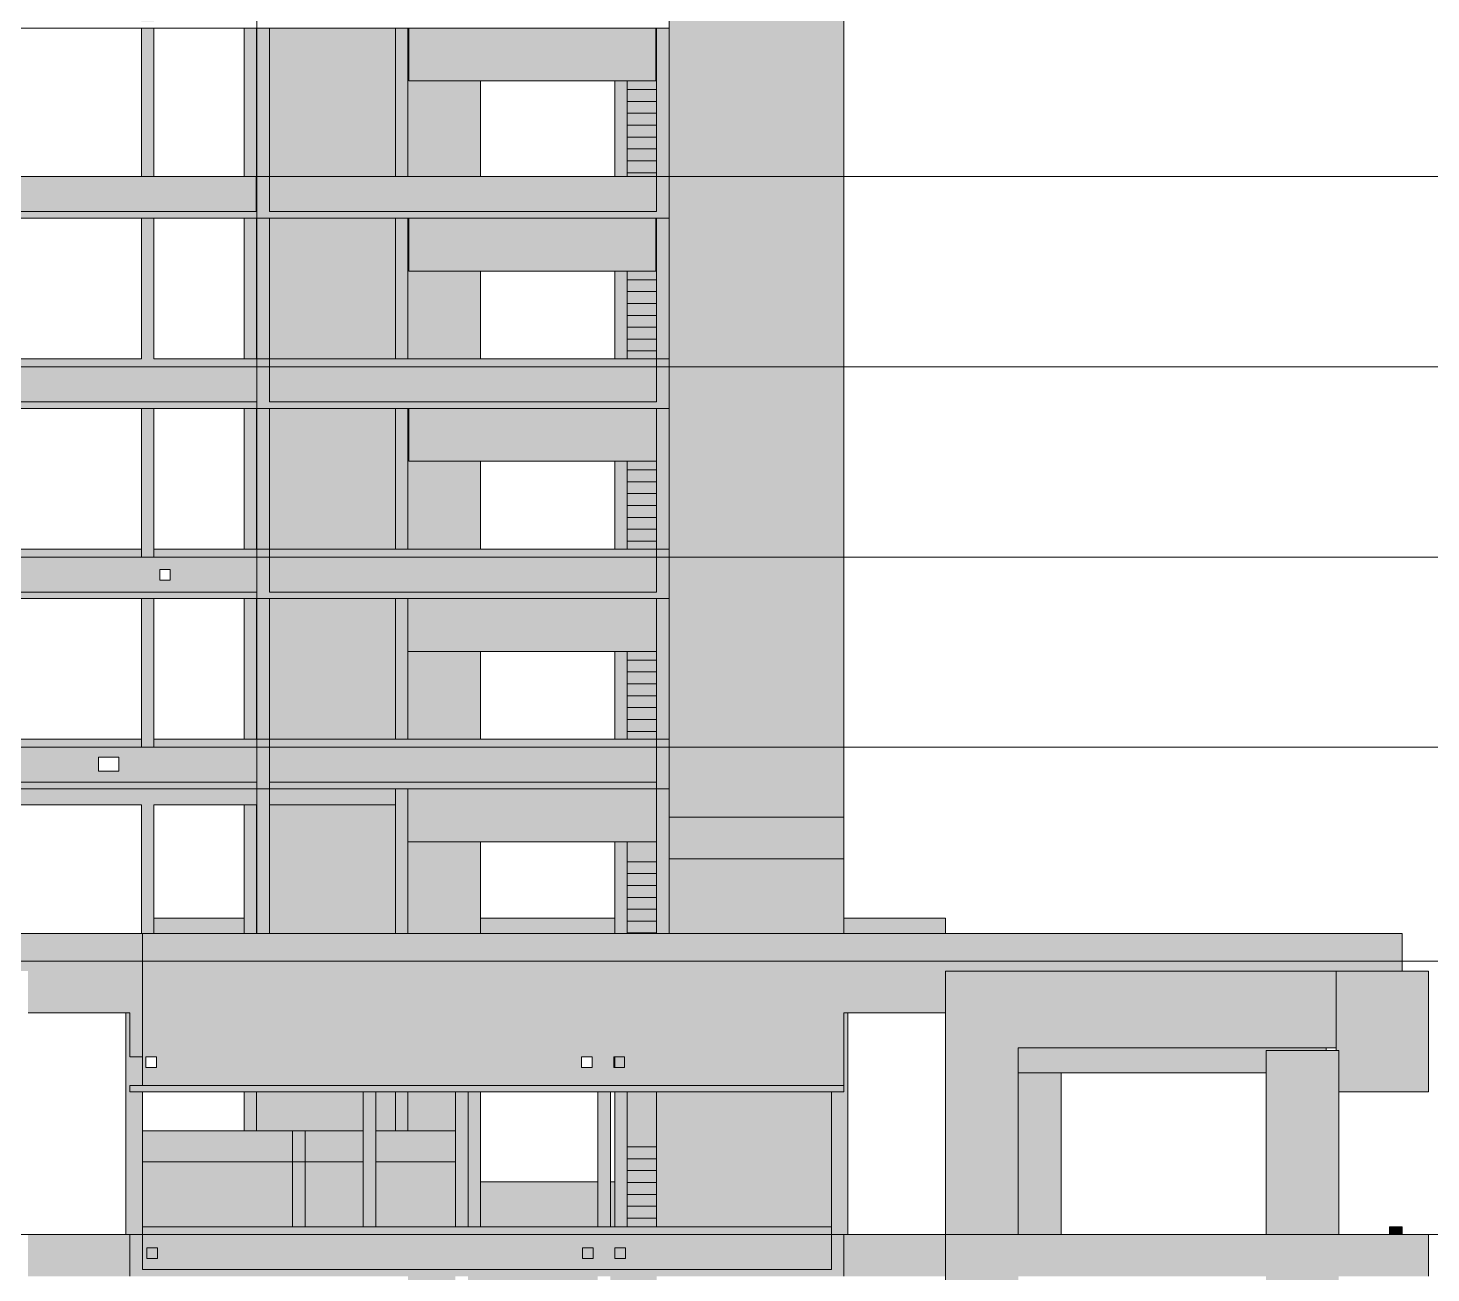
# Model space of a CAD drawing. Header units: centimetres. Extents: x -1897 to 22038, y -1268 to 84208.
# Drawn here: x 3831 to 5954, y 76061 to 77946 of the extents above; entities that cross this region are included whole.
import ezdxf

# ---------------------------------------------------------------- set-up
doc = ezdxf.new("R2010")
doc.units = ezdxf.units.CM
doc.linetypes.add('Centro', pattern=[3.175, 0.635, -0.47625, 1.5875, -0.47625])
for name, color, linetype, lineweight in [('A-FLOR', 7, 'Continuous', 18), ('A-FLOR-LEVL', 7, 'Continuous', 9), ('A-WALL', 7, 'Continuous', 9), ('S-BEAM', 7, 'Continuous', 18), ('S-COLS', 7, 'Continuous', 18), ('S-STRS', 7, 'Continuous', 9)]:
    doc.layers.add(name, color=color, linetype=linetype, lineweight=lineweight)

msp = doc.modelspace()

# ---------------------------------------------------------------- hatches: boundary and pattern name
at = {"layer": 'A-FLOR', "true_color": 0xc0c0c0}
for points in [[(4177.27, 77658), (4176.77, 77668), (3272.27, 77668), (3272.27, 77658), (4176.77, 77658)], [(4758.71, 77658), (4782.27, 77658), (4782.27, 77668), (4196.27, 77668), (4196.27, 77658), (4515.77, 77658)], [(4002.27, 77370), (4177.27, 77370), (4176.77, 77380), (3272.27, 77380), (3272.27, 77370), (3706.27, 77370)], [(4758.71, 77370), (4782.27, 77370), (4782.27, 77380), (4196.27, 77380), (4196.27, 77370), (4636.18, 77370)], [(3631.99, 77082), (4177.27, 77082), (4176.77, 77092), (3272.27, 77092), (3272.27, 77082), (3590.77, 77082)], [(4267.77, 77082), (4782.27, 77082), (4782.27, 77092), (4196.27, 77092), (4196.27, 77082)], [(4946.49, 76335), (5065.77, 76335), (5065.77, 76345), (3984.77, 76345), (3984.77, 76335), (4834.68, 76335)], [(4946.49, 76056), (5046.77, 76056), (5046.77, 76066), (4003.77, 76066), (4003.77, 76056), (4892.42, 76056)]]:
    msp.add_hatch(color=9, dxfattribs=at).paths.add_polyline_path(points, flags=0)
at = {"layer": 'A-FLOR', "true_color": 0xff8040}
for points in [[(4002.27, 76794), (4177.27, 76794), (4176.77, 76804), (3272.27, 76804), (3272.27, 76794), (3971.63, 76794)], [(4758.71, 76794), (4782.27, 76794), (4782.27, 76804), (4196.27, 76804), (4196.27, 76794), (4635.69, 76794)]]:
    msp.add_hatch(color=11, dxfattribs=at).paths.add_polyline_path(points, flags=0)
at = {"layer": 'A-WALL', "true_color": 0xc0c0c0}
h = msp.add_hatch(color=9, dxfattribs=at)
h.paths.add_polyline_path([(5219.77, 76575), (5219.77, 76598), (5065.77, 76598), (5065.77, 76575), (5134.28, 76575)], flags=0)
h.paths.add_polyline_path([(4157.77, 76575), (4157.77, 76598), (4021.27, 76597.67), (4021.27, 76575), (4025.21, 76575)], flags=0)
h.paths.add_polyline_path([(4668.71, 76575), (4718.77, 76575), (4718.77, 76598), (4515.77, 76598), (4515.77, 76575)], flags=0)
at = {"layer": 'S-BEAM', "true_color": 0xc0c0c0}
for points in [[(4427.59, 77866), (4781, 77866), (4781, 77946), (4407.04, 77946), (4407.04, 77866)], [(4002.27, 77668), (4002.27, 77721), (3331.27, 77721), (3331.27, 77668), (3631.99, 77668)], [(4176, 77668), (4176, 77721), (4021.27, 77721), (4021.27, 77668)], [(4177.27, 77658), (4196.27, 77658), (4196.27, 77721), (4177.27, 77721), (4177.27, 77668)], [(4386.77, 77668), (4782.27, 77668), (4782.27, 77721), (4196.27, 77721), (4196.27, 77668), (4383.14, 77668)], [(4782.27, 77658), (4801.27, 77658), (4801.27, 77721), (4782.27, 77721), (4782.27, 77668)], [(4434.34, 77578), (4781, 77578), (4781, 77658), (4407.04, 77658), (4407.04, 77578), (4427.59, 77578)], [(4002.27, 77380), (4002.27, 77445), (3331.27, 77445), (3331.27, 77380), (3631.99, 77380)], [(4176.77, 77380), (4177.27, 77380), (4176.77, 77445), (4021.27, 77445), (4021.27, 77380)], [(4177.27, 77370), (4196.27, 77370), (4196.27, 77445), (4177.27, 77445), (4177.27, 77370)], [(4782.27, 77370), (4801.27, 77370), (4801.27, 77445), (4782.27, 77445), (4782.27, 77380)], [(4515.77, 77290), (4782.27, 77290), (4782.27, 77370), (4407.04, 77370), (4407.04, 77290), (4434.34, 77290)], [(3394.18, 77092), (4002.27, 77092), (4002.27, 77157), (3331.27, 77157), (3331.27, 77092)], [(4196.27, 77082), (4196.27, 77157), (4177.27, 77157), (4177.27, 77082), (4195.35, 77082)], [(4782.27, 77092), (4782.27, 77157), (4196.27, 77157), (4196.27, 77092), (4769.67, 77092)], [(4801.27, 77082), (4801.27, 77157), (4782.27, 77157), (4782.27, 77082)], [(4405.77, 77002), (4782.27, 77002), (4782.27, 77082), (4405.77, 77082), (4405.77, 77018.42)], [(4801.27, 76688), (5046.77, 76688), (5046.77, 76751), (4801.27, 76751), (4801.27, 76721.59)], [(5065.77, 76688), (5065.77, 76751), (5046.77, 76751), (5046.77, 76688)], [(3830.77, 76455), (3984.77, 76455), (3984.77, 76518), (4003.77, 76518), (4003.77, 76575), (3158.77, 76575), (3158.77, 76518), (3830.77, 76518), (3830.77, 76509.89)], [(5219.77, 76455), (5219.77, 76575), (5065.77, 76575), (5065.77, 76455), (5134.28, 76455)], [(5694.77, 76518), (5891.77, 76518), (5891.77, 76575), (5219.77, 76575), (5219.77, 76518), (5509.85, 76518)], [(5891.77, 76518), (5910.77, 76518), (5910.77, 76575), (5891.77, 76575)], [(4003.77, 76388), (4003.77, 76518), (3984.77, 76518), (3984.77, 76388)], [(5810.77, 76402), (5810.77, 76518), (5329.77, 76518), (5329.77, 76402), (5795.77, 76402)], [(5394.77, 76364), (5471.27, 76364), (5471.27, 76402), (5329.77, 76402), (5329.77, 76364)], [(5704.77, 76364), (5704.77, 76398), (5795.77, 76398), (5795.77, 76402), (5471.27, 76402), (5471.27, 76364), (5509.85, 76364)], [(4231.27, 76131), (4250.27, 76131), (4250.27, 76229), (4231.27, 76229), (4231.27, 76215.67)], [(3830.77, 76056), (3984.77, 76056), (3984.77, 76119), (3830.77, 76119), (3830.77, 76066)], [(4003.77, 76056), (4003.77, 76119), (3984.77, 76119), (3984.77, 76056)], [(5046.77, 76056), (5065.77, 76056), (5065.77, 76119), (5046.77, 76119), (5046.77, 76064.4)], [(5219.77, 76056), (5219.77, 76119), (5065.77, 76119), (5065.77, 76056), (5195.28, 76056)], [(5329.77, 76056), (5704.77, 76056), (5704.77, 76119), (5329.77, 76119)], [(5814.77, 76056), (5950.77, 76056), (5950.77, 76119), (5814.77, 76119)], [(5910.77, 76119), (5910.77, 76131), (5891.77, 76131), (5891.77, 76119), (5902.32, 76119)]]:
    msp.add_hatch(color=9, dxfattribs=at).paths.add_polyline_path(points, flags=0)
h = msp.add_hatch(color=9, dxfattribs=at)
h.paths.add_polyline_path([(4515.77, 77370), (4515.76, 77370), (4407.04, 77370)], flags=0)
h.paths.add_polyline_path([(4515.77, 77380), (4782.27, 77380), (4782.27, 77445), (4196.27, 77445), (4196.27, 77380), (4465.15, 77380)], flags=0)
h = msp.add_hatch(color=9, dxfattribs=at)
h.paths.add_polyline_path([(4021.27, 77092), (4177.27, 77092), (4176.77, 77157), (4021.27, 77157), (4021.27, 77110)], flags=0)
h.paths.add_polyline_path([(4030.13, 77110), (4030.13, 77126), (4046.13, 77126), (4046.13, 77110)], flags=0)
at = {"layer": 'S-BEAM', "true_color": 0xff8040}
h = msp.add_hatch(color=11, dxfattribs=at)
h.paths.add_polyline_path([(3590.77, 76770), (4002.27, 76770), (4002.27, 76794), (3331.27, 76794), (3331.27, 76770), (3444.2, 76770)], flags=0)
h.paths.add_polyline_path([(4002.27, 76804), (4002.27, 76869), (3331.27, 76869), (3331.27, 76804), (3979.54, 76804)], flags=0)
h.paths.add_polyline_path([(3968.18, 76821), (3937.18, 76821), (3937.18, 76842), (3968.18, 76842), (3968.18, 76822.38)], flags=0)
h = msp.add_hatch(color=11, dxfattribs=at)
h.paths.add_polyline_path([(4177.27, 76770), (4176.77, 76794), (4021.27, 76794), (4021.27, 76770), (4176.77, 76770)], flags=0)
h.paths.add_polyline_path([(4021.27, 76804), (4177.27, 76804), (4176.77, 76869), (4021.27, 76869), (4021.27, 76829.65)], flags=0)
for points in [[(4196.27, 76794), (4196.27, 76869), (4177.27, 76869), (4177.27, 76794), (4192.73, 76794)], [(4465.15, 76804), (4782.27, 76804), (4782.27, 76869), (4196.27, 76869), (4196.27, 76804), (4386.77, 76804)], [(4787.27, 76794), (4801.27, 76794), (4801.27, 76869), (4782.27, 76869), (4782.27, 76794)], [(4383.14, 76770), (4386.77, 76770), (4386.77, 76794), (4196.27, 76794), (4196.27, 76770), (4267.77, 76770)], [(4782.27, 76714), (4782.27, 76794), (4405.77, 76794), (4405.77, 76714), (4758.71, 76714)]]:
    msp.add_hatch(color=11, dxfattribs=at).paths.add_polyline_path(points, flags=0)
at = {"layer": 'S-BEAM', "true_color": 0xc0c0c0}
h = msp.add_hatch(color=9, dxfattribs=at)
h.paths.add_polyline_path([(4009.56, 76345), (5065.77, 76345), (5065.77, 76575), (4003.77, 76575), (4003.77, 76345), (4009.21, 76345)], flags=0)
h.paths.add_polyline_path([(4668.71, 76372), (4668.71, 76388), (4684.71, 76388), (4684.71, 76372)], flags=0)
h.paths.add_polyline_path([(4025.21, 76372), (4009.21, 76372), (4009.21, 76388), (4025.21, 76388)], flags=0)
h.paths.add_polyline_path([(4717.71, 76372), (4717.71, 76388), (4733.71, 76388), (4733.71, 76372)], flags=0)
at = {"layer": 'S-BEAM', "true_color": 0x7f7f7f}
for points in [[(5814.77, 76335), (5950.77, 76335), (5950.77, 76518), (5810.77, 76518), (5810.77, 76398), (5814.77, 76398)], [(4250.27, 76229), (4250.27, 76276), (4231.27, 76276), (4231.27, 76229)]]:
    msp.add_hatch(color=8, dxfattribs=at).paths.add_polyline_path(points, flags=0)
h = msp.add_hatch(color=8, dxfattribs=at)
h.paths.add_polyline_path([(4386.77, 76229), (4477.77, 76229), (4477.77, 76276), (4357.27, 76276), (4357.27, 76229), (4383.14, 76229)], flags=0)
h.paths.add_polyline_path([(4007.56, 76229), (4231.27, 76229), (4231.27, 76276), (4003.77, 76276), (4003.77, 76229)], flags=0)
h.paths.add_polyline_path([(4250.27, 76229), (4338.27, 76229), (4338.27, 76276), (4250.27, 76276), (4250.27, 76243.45)], flags=0)
at = {"layer": 'S-BEAM', "true_color": 0xc0c0c0}
h = msp.add_hatch(color=9, dxfattribs=at)
h.paths.add_polyline_path([(4026.48, 76083), (4026.48, 76099), (4010.48, 76099), (4010.48, 76083), (4013.84, 76083)], flags=0)
h.paths.add_polyline_path([(4405.77, 76131), (4477.77, 76131), (4477.77, 76229), (4357.27, 76229), (4357.27, 76131), (4386.77, 76131)], flags=0)
h.paths.add_polyline_path([(4102.39, 76131), (4231.27, 76131), (4231.27, 76229), (4003.77, 76229), (4003.77, 76131), (4026.48, 76131)], flags=0)
h.paths.add_polyline_path([(4338.27, 76131), (4338.27, 76229), (4250.27, 76229), (4250.27, 76131)], flags=0)
h = msp.add_hatch(color=9, dxfattribs=at)
h.paths.add_polyline_path([(4570.92, 76131), (4693.27, 76131), (4693.27, 76199), (4515.77, 76199), (4515.77, 76131)], flags=0)
h.paths.add_polyline_path([(4712.27, 76131), (4718.77, 76131), (4718.77, 76199), (4712.27, 76199), (4712.27, 76168.96)], flags=0)
h = msp.add_hatch(color=9, dxfattribs=at)
h.paths.add_polyline_path([(4004.88, 76066), (5046.77, 76066), (5046.77, 76131), (4003.77, 76131), (4003.77, 76066)], flags=0)
h.paths.add_polyline_path([(4010.48, 76083), (4010.48, 76099), (4026.48, 76099), (4026.48, 76083)], flags=0)
h.paths.add_polyline_path([(4669.98, 76083), (4669.98, 76099), (4685.98, 76099), (4685.98, 76083)], flags=0)
h.paths.add_polyline_path([(4718.98, 76083), (4718.98, 76099), (4734.98, 76099), (4734.98, 76083)], flags=0)
h = msp.add_hatch(color=9, dxfattribs=at)
h.paths.add_polyline_path([(4736.39, 75976), (4782.27, 75976), (4782.27, 76056), (4712.27, 76056), (4712.27, 75976)], flags=0)
h.paths.add_polyline_path([(4496.77, 75976), (4693.27, 75976), (4693.27, 76056), (4496.77, 76056), (4496.77, 76038.76)], flags=0)
h.paths.add_polyline_path([(4477.77, 75976), (4477.77, 76056), (4405.77, 76056), (4405.77, 75976), (4427.59, 75976)], flags=0)
h.paths.add_polyline_path([(4685.98, 76083), (4685.98, 76099), (4669.98, 76099), (4669.98, 76083)], flags=0)
h.paths.add_polyline_path([(4734.98, 76083), (4734.98, 76099), (4718.98, 76099), (4718.98, 76083)], flags=0)
at = {"layer": 'S-COLS', "true_color": 0xc0c0c0}
h = msp.add_hatch(color=9, dxfattribs=at)
h.paths.add_polyline_path([(4007.56, 77721), (4021.27, 77721), (4021.27, 77946), (4002.27, 77946), (4002.27, 77721)], flags=0)
h.paths.add_polyline_path([(4021.27, 77956), (4021.27, 78009), (4002.27, 78009), (4002.27, 77956), (4007.56, 77956)], flags=0)
h = msp.add_hatch(color=9, dxfattribs=at)
h.paths.add_polyline_path([(4176, 77721), (4176.77, 77721), (4176.77, 77946), (4157.77, 77946), (4157.77, 77721)], flags=0)
h.paths.add_polyline_path([(4176.77, 77956), (4176.76, 78009), (4176, 78008.43), (4176, 77956)], flags=0)
for points in [[(4801.27, 77721), (5065.77, 77721), (5065.77, 78009), (4801.27, 78009), (4801.27, 77773.51)], [(4177.27, 77721), (4196.27, 77721), (4196.27, 77946), (4177.27, 77946), (4177.27, 77722.72)], [(4405.77, 77721), (4405.77, 77946), (4386.77, 77946), (4386.77, 77721)], [(4405.77, 77721), (4515.77, 77721), (4515.77, 77866), (4407.04, 77866), (4407.04, 77946), (4405.77, 77946), (4405.77, 77773.51)], [(4782.27, 77853), (4782.27, 77946), (4781, 77946), (4781, 77866), (4737.77, 77866), (4737.77, 77853), (4781, 77853)], [(4782.27, 77721), (4801.27, 77721), (4801.27, 77946), (4782.27, 77946), (4782.27, 77773.51)], [(4718.77, 77721), (4737.77, 77721), (4737.77, 77866), (4718.77, 77866), (4718.77, 77773.51)], [(4801.27, 77433), (5065.77, 77433), (5065.76, 77721), (4801.27, 77721), (4801.27, 77445)], [(4177.27, 77445), (4196.27, 77445), (4196.27, 77658), (4177.27, 77658), (4177.27, 77584.73)], [(4386.77, 77445), (4405.77, 77445), (4405.77, 77658), (4386.77, 77658), (4386.77, 77531.25)], [(4407.04, 77445), (4515.77, 77445), (4515.77, 77578), (4407.04, 77578), (4407.04, 77658), (4405.77, 77658), (4405.77, 77445)], [(4737.77, 77565), (4782.27, 77565), (4782.27, 77658), (4781, 77658), (4781, 77578), (4737.77, 77578)], [(4801.27, 77445), (4801.27, 77658), (4782.27, 77658), (4782.27, 77445), (4800.25, 77445)], [(4737.77, 77445), (4737.77, 77578), (4718.77, 77578), (4719.15, 77445), (4737.33, 77445)], [(4801.27, 77145), (5065.77, 77145), (5065.77, 77433), (4801.27, 77433), (4801.27, 77157)], [(4157.77, 77157), (4176.77, 77157), (4176.77, 77370), (4157.77, 77370), (4157.77, 77207.19)], [(4177.27, 77157), (4196.27, 77157), (4196.27, 77370), (4177.27, 77369.68), (4177.27, 77207.19)], [(4404.75, 77157), (4405.77, 77157), (4405.77, 77370), (4386.77, 77370), (4386.77, 77157)], [(4515.77, 77157), (4515.77, 77290), (4407.04, 77290), (4407.04, 77370), (4405.77, 77370), (4405.77, 77157)], [(4782.27, 77157), (4801.27, 77157), (4801.27, 77370), (4782.27, 77370), (4782.27, 77207.19)], [(4736.75, 77157), (4737.77, 77157), (4737.77, 77290), (4718.77, 77290), (4718.77, 77157)], [(4737.77, 77277), (4782.27, 77277), (4782.27, 77290), (4737.77, 77290)], [(5065.77, 76857), (5065.77, 77145), (4801.27, 77145), (4801.27, 76857)], [(4175.75, 76869), (4176.77, 76869), (4176.77, 77082), (4157.77, 77082), (4157.77, 76869)], [(4196.27, 76869), (4196.27, 77082), (4177.27, 77082), (4177.27, 76869)], [(4404.75, 76869), (4405.77, 76869), (4405.77, 77082), (4386.77, 77082), (4386.77, 76869)], [(4801.27, 76869), (4801.27, 77082), (4782.27, 77082), (4782.27, 76869), (4800.25, 76869)], [(4515.77, 76869), (4515.77, 77002), (4405.77, 77002), (4405.77, 76869)], [(4737.77, 76869), (4737.77, 77002), (4718.77, 77002), (4718.77, 76869), (4736.75, 76869)], [(4737.77, 76989), (4782.27, 76989), (4782.27, 77002), (4737.77, 77002)], [(4180.46, 76575), (4196.27, 76575), (4196.27, 76794), (4177.27, 76794), (4177.27, 76575)], [(4801.27, 76575), (4801.27, 76794), (4782.27, 76794), (4782.27, 76575), (4787.4, 76575)], [(5329.77, 76119), (5329.77, 76518), (5219.77, 76518), (5219.77, 76119)], [(3978.77, 76119), (4003.77, 76119), (4003.77, 76335), (3984.77, 76335), (3984.77, 76345), (4003.77, 76345), (4003.77, 76388), (3984.77, 76388), (3984.77, 76455), (3978.77, 76455), (3978.77, 76131)], [(5071.77, 76119), (5071.77, 76455), (5065.77, 76455), (5065.77, 76335), (5046.77, 76335), (5046.77, 76119), (5065.77, 76119)], [(5704.77, 76119), (5814.77, 76119), (5814.77, 76398), (5704.77, 76398), (5704.77, 76263.34)], [(5394.77, 76119), (5394.77, 76364), (5329.77, 76364), (5329.77, 76119)], [(4157.77, 76276), (4176.77, 76276), (4176.77, 76335), (4157.77, 76335)], [(4338.27, 76131), (4357.27, 76131), (4357.27, 76335), (4338.27, 76335), (4338.27, 76162.08)], [(4386.77, 76276), (4405.77, 76276), (4405.77, 76335), (4386.77, 76335), (4386.77, 76287.42)], [(4496.77, 76131), (4496.77, 76335), (4477.77, 76335), (4477.77, 76131), (4496.4, 76131)], [(4711.25, 76131), (4712.27, 76131), (4712.27, 76335), (4693.27, 76335), (4693.27, 76131)], [(4758.71, 76252), (4782.27, 76252), (4782.27, 76335), (4737.77, 76335), (4737.77, 76252)], [(4946.49, 76131), (5046.77, 76131), (5046.77, 76335), (4782.27, 76335), (4782.27, 76131)], [(5329.77, 75831), (5329.77, 76119), (5219.77, 76119), (5219.77, 75831)], [(5814.77, 75831), (5814.77, 76119), (5704.77, 76119), (5704.77, 75831)]]:
    msp.add_hatch(color=9, dxfattribs=at).paths.add_polyline_path(points, flags=0)
h = msp.add_hatch(color=9, dxfattribs=at)
h.paths.add_polyline_path([(4196.27, 77721), (4386.77, 77721), (4386.77, 77946), (4196.27, 77946), (4196.27, 77773.51)], flags=0)
h.paths.add_polyline_path([(4176.77, 77721), (4177.27, 77721.37), (4176.77, 77722.76)], flags=0)
h = msp.add_hatch(color=9, dxfattribs=at)
h.paths.add_polyline_path([(4002.27, 77433), (4021.27, 77433), (4021.27, 77658), (4002.27, 77658), (4002.27, 77445)], flags=0)
h.paths.add_polyline_path([(4007.56, 77668), (4021.27, 77668), (4021.27, 77721), (4002.27, 77721), (4002.27, 77668)], flags=0)
h = msp.add_hatch(color=9, dxfattribs=at)
h.paths.add_polyline_path([(4157.77, 77445), (4176.77, 77445), (4176.77, 77658), (4157.77, 77658), (4157.77, 77584.73)], flags=0)
h.paths.add_polyline_path([(4176.77, 77668), (4176.76, 77721), (4176, 77720.43), (4176, 77668)], flags=0)
h = msp.add_hatch(color=9, dxfattribs=at)
h.paths.add_polyline_path([(4176.77, 77445), (4177.27, 77445), (4176.77, 77584.73)], flags=0)
h.paths.add_polyline_path([(4280.99, 77445), (4386.77, 77445), (4386.77, 77658), (4196.27, 77658), (4196.27, 77445), (4267.77, 77445)], flags=0)
h.paths.add_polyline_path([(4176.77, 77668), (4177.27, 77668), (4176.77, 77707)], flags=0)
h = msp.add_hatch(color=9, dxfattribs=at)
h.paths.add_polyline_path([(4007.56, 77145), (4021.27, 77145), (4021.27, 77370), (4002.27, 77370), (4002.27, 77145)], flags=0)
h.paths.add_polyline_path([(4021.27, 77380), (4021.27, 77433), (4002.27, 77433), (4002.27, 77380), (4007.56, 77380)], flags=0)
h = msp.add_hatch(color=9, dxfattribs=at)
h.paths.add_polyline_path([(4176.77, 77157), (4177.27, 77157), (4176.77, 77207.19)], flags=0)
h.paths.add_polyline_path([(4267.77, 77157), (4386.77, 77157), (4386.77, 77370), (4196.27, 77370), (4196.27, 77157)], flags=0)
h = msp.add_hatch(color=9, dxfattribs=at)
h.paths.add_polyline_path([(4007.56, 76857), (4021.27, 76857), (4021.27, 77082), (4002.27, 77082), (4002.27, 76857)], flags=0)
h.paths.add_polyline_path([(4007.56, 77092), (4021.27, 77092), (4021.27, 77145), (4002.27, 77145), (4002.27, 77092)], flags=0)
h = msp.add_hatch(color=9, dxfattribs=at)
h.paths.add_polyline_path([(4176.77, 76869), (4177.27, 76869), (4176.77, 77018.42)], flags=0)
h.paths.add_polyline_path([(4196.27, 76869), (4386.77, 76869), (4386.77, 77082), (4196.27, 77082), (4196.27, 77018.42)], flags=0)
h = msp.add_hatch(color=9, dxfattribs=at)
h.paths.add_polyline_path([(4021.27, 76575), (4021.27, 76794), (4002.27, 76794), (4002.27, 76575), (4016.97, 76575)], flags=0)
h.paths.add_polyline_path([(4021.27, 76804), (4021.27, 76857), (4002.27, 76857), (4002.27, 76804), (4007.56, 76804)], flags=0)
at = {"layer": 'S-COLS', "true_color": 0xff8040}
h = msp.add_hatch(color=11, dxfattribs=at)
h.paths.add_polyline_path([(4859.09, 76575), (5065.77, 76575), (5065.77, 76688), (4801.27, 76688), (4801.27, 76575)], flags=0)
h.paths.add_polyline_path([(4898.77, 76751), (5065.77, 76751), (5065.77, 76857), (4801.27, 76857), (4801.27, 76751), (4814.23, 76751)], flags=0)
for points in [[(4405.77, 76575), (4405.77, 76794), (4386.77, 76794), (4386.77, 76575)], [(4174.19, 76575), (4176.77, 76575), (4176.77, 76770), (4157.77, 76770), (4157.77, 76575)], [(4515.77, 76575), (4515.77, 76714), (4405.77, 76714), (4405.77, 76575)], [(4737.77, 76575), (4737.77, 76714), (4718.77, 76714), (4718.77, 76575)], [(4737.77, 76683.56), (4782.27, 76683.56), (4782.27, 76714), (4737.77, 76714)]]:
    msp.add_hatch(color=11, dxfattribs=at).paths.add_polyline_path(points, flags=0)
h = msp.add_hatch(color=11, dxfattribs=at)
h.paths.add_polyline_path([(4176.77, 76575), (4177.27, 76575), (4176.77, 76640.88)], flags=0)
h.paths.add_polyline_path([(4196.27, 76575), (4386.77, 76575), (4386.77, 76770), (4196.27, 76770), (4196.27, 76640.88)], flags=0)
at = {"layer": 'S-COLS', "true_color": 0xc0c0c0}
h = msp.add_hatch(color=9, dxfattribs=at)
h.paths.add_polyline_path([(4718.98, 76131), (4737.77, 76131), (4737.77, 76335), (4718.77, 76335), (4718.77, 76131)], flags=0)
h.paths.add_polyline_path([(4718.77, 76372), (4733.71, 76372), (4733.71, 76388), (4718.77, 76388), (4718.77, 76373.67)], flags=0)
h = msp.add_hatch(color=9, dxfattribs=at)
h.paths.add_polyline_path([(4357.27, 76276), (4386.77, 76276), (4386.77, 76335), (4357.27, 76335)], flags=0)
h.paths.add_polyline_path([(4231.27, 76276), (4338.27, 76276), (4338.27, 76335), (4176.77, 76335), (4176.77, 76276)], flags=0)
h = msp.add_hatch(color=9, dxfattribs=at)
h.paths.add_polyline_path([(4510.34, 76131), (4515.77, 76131), (4515.77, 76335), (4496.77, 76335), (4496.77, 76131)], flags=0)
h.paths.add_polyline_path([(4477.77, 76276), (4477.77, 76335), (4405.77, 76335), (4405.77, 76276)], flags=0)
at = {"layer": 'S-STRS', "true_color": 0xc0c0c0}
for points in [[(4758.71, 77835), (4782.27, 77835), (4782.27, 77853), (4737.77, 77853), (4737.77, 77835)], [(4782.27, 77817), (4782.27, 77835), (4737.77, 77835), (4737.77, 77817), (4781, 77817)], [(4782.27, 77799), (4782.27, 77817), (4737.77, 77817), (4737.77, 77799), (4781, 77799)], [(4782.27, 77781), (4782.27, 77799), (4737.77, 77799), (4737.77, 77781), (4781, 77781)], [(4782.27, 77763), (4782.27, 77781), (4737.77, 77781), (4737.77, 77763), (4781, 77763)], [(4782.27, 77745), (4782.27, 77763), (4737.77, 77763), (4737.77, 77745), (4781, 77745)], [(4782.27, 77727), (4782.27, 77745), (4737.77, 77745), (4737.77, 77727), (4781, 77727)], [(4737.77, 77721), (4782.27, 77721), (4782.27, 77727), (4737.77, 77727)], [(4758.71, 77547), (4782.27, 77547), (4782.27, 77565), (4737.77, 77565), (4737.77, 77547)], [(4782.27, 77529), (4782.27, 77547), (4737.77, 77547), (4737.77, 77529), (4781, 77529)], [(4782.27, 77511), (4782.27, 77529), (4737.77, 77529), (4737.77, 77511), (4781, 77511)], [(4782.27, 77493), (4782.27, 77511), (4737.77, 77511), (4737.77, 77493), (4781, 77493)], [(4782.27, 77475), (4782.27, 77493), (4737.77, 77493), (4737.77, 77475), (4781, 77475)], [(4737.77, 77457), (4782.27, 77457), (4782.27, 77475), (4737.77, 77475)], [(4781, 77445), (4782.27, 77445), (4782.27, 77457), (4737.77, 77457), (4737.77, 77445), (4758.71, 77445)], [(4782.27, 77259), (4782.27, 77277), (4737.77, 77277), (4737.77, 77259), (4758.71, 77259)], [(4758.71, 77241), (4782.27, 77241), (4782.27, 77259), (4737.77, 77259), (4737.77, 77241)], [(4737.77, 77223), (4782.27, 77223), (4782.27, 77241), (4737.77, 77241)], [(4782.27, 77205), (4782.27, 77223), (4737.77, 77223), (4737.77, 77205), (4758.71, 77205)], [(4758.71, 77187), (4782.27, 77187), (4782.27, 77205), (4737.77, 77205), (4737.77, 77187)], [(4758.71, 77169), (4782.27, 77169), (4782.27, 77187), (4737.77, 77187), (4737.77, 77169)], [(4758.71, 77157), (4782.27, 77157), (4782.27, 77169), (4737.77, 77169), (4737.77, 77157)], [(4782.27, 76971), (4782.27, 76989), (4737.77, 76989), (4737.77, 76971), (4758.71, 76971)], [(4758.71, 76953), (4782.27, 76953), (4782.27, 76971), (4737.77, 76971), (4737.77, 76953)], [(4758.71, 76935), (4782.27, 76935), (4782.27, 76953), (4737.77, 76953), (4737.77, 76935)], [(4758.71, 76917), (4782.27, 76917), (4782.27, 76935), (4737.77, 76935), (4737.77, 76917)], [(4737.77, 76899), (4782.27, 76899), (4782.27, 76917), (4737.77, 76917)], [(4782.27, 76881), (4782.27, 76899), (4737.77, 76899), (4737.77, 76881), (4758.71, 76881)], [(4782.27, 76869), (4782.27, 76881), (4737.77, 76881), (4737.77, 76869), (4758.71, 76869)], [(4782.27, 76665.61), (4782.27, 76683.56), (4737.77, 76683.56), (4737.77, 76665.61), (4758.71, 76665.61)], [(4737.77, 76647.67), (4782.27, 76647.67), (4782.27, 76665.61), (4737.77, 76665.61)], [(4782.27, 76629.72), (4782.27, 76647.67), (4737.77, 76647.67), (4737.77, 76629.72), (4758.71, 76629.72)], [(4758.71, 76611.78), (4782.27, 76611.78), (4782.27, 76629.72), (4737.77, 76629.72), (4737.77, 76611.78)], [(4758.71, 76593.83), (4782.27, 76593.83), (4782.27, 76611.78), (4737.77, 76611.78), (4737.77, 76593.83)], [(4758.71, 76575.89), (4782.27, 76575.89), (4782.27, 76593.83), (4737.77, 76593.83), (4737.77, 76575.89)], [(4737.77, 76575), (4782.27, 76575), (4782.27, 76575.89), (4737.77, 76575.89)], [(4737.77, 76234), (4782.27, 76234), (4782.27, 76252), (4737.77, 76252)], [(4758.71, 76216), (4782.27, 76216), (4782.27, 76234), (4737.77, 76234), (4737.77, 76216)], [(4758.71, 76198), (4782.27, 76198), (4782.27, 76216), (4737.77, 76216), (4737.77, 76198)], [(4758.71, 76180), (4782.27, 76180), (4782.27, 76198), (4737.77, 76198), (4737.77, 76180)], [(4763.31, 76162), (4782.27, 76162), (4782.27, 76180), (4737.77, 76180), (4737.77, 76162), (4758.71, 76162)], [(4752.62, 76144), (4782.27, 76144), (4782.27, 76162), (4737.77, 76162), (4737.77, 76144)], [(4744.89, 76131), (4782.27, 76131), (4782.27, 76144), (4737.77, 76144), (4737.77, 76131)]]:
    msp.add_hatch(color=9, dxfattribs=at).paths.add_polyline_path(points, flags=0)

# ---------------------------------------------------------------- linework, layer by layer
at = {"layer": 'A-FLOR', "lineweight": 9}
for p, q in [((4177.27, 77946), (3272.27, 77946)), ((4782.27, 77946), (4196.27, 77946)), ((3272.27, 77668), (4177.27, 77668)), ((4196.27, 77668), (4782.27, 77668)), ((4177.27, 77658), (3272.27, 77658)), ((4782.27, 77658), (4196.27, 77658)), ((3272.27, 77380), (4177.27, 77380)), ((4177.27, 77370), (3272.27, 77370)), ((4196.27, 77380), (4782.27, 77380)), ((4782.27, 77370), (4196.27, 77370)), ((3272.27, 77092), (4177.27, 77092)), ((4196.27, 77092), (4782.27, 77092)), ((4177.27, 77082), (3272.27, 77082)), ((4782.27, 77082), (4196.27, 77082)), ((3272.27, 76804), (4177.27, 76804)), ((4177.27, 76794), (3272.27, 76794)), ((4196.27, 76804), (4782.27, 76804)), ((4196.27, 76804), (4196.27, 76794)), ((4782.27, 76794), (4196.27, 76794)), ((4782.27, 76804), (4782.27, 76794)), ((3984.77, 76345), (5065.77, 76345)), ((3984.77, 76335), (3984.77, 76345)), ((5065.77, 76345), (5065.77, 76335)), ((5065.77, 76335), (3984.77, 76335)), ((4003.77, 76066), (5046.77, 76066))]:
    msp.add_line(p, q, dxfattribs=at)
at = {"layer": 'A-FLOR-LEVL', "linetype": 'Centro'}
for p, q in [((2868.02, 77721), (6666.61, 77721)), ((2868.02, 77433), (6666.61, 77433)), ((2868.02, 77145), (6666.61, 77145)), ((2868.02, 76857), (6666.61, 76857)), ((2868.02, 76533), (6666.61, 76533)), ((2868.02, 76119), (6666.61, 76119))]:
    msp.add_line(p, q, dxfattribs=at)
at = {"layer": 'A-WALL'}
for p, q in [((4157.77, 76598), (4021.27, 76598)), ((4718.77, 76598), (4515.77, 76598)), ((5219.77, 76598), (5065.77, 76598)), ((5219.77, 76575), (5219.77, 76598))]:
    msp.add_line(p, q, dxfattribs=at)
at = {"layer": 'S-BEAM', "lineweight": 9}
for p, q in [((4177.27, 78009), (4177.27, 77946)), ((4801.27, 77946), (4801.27, 78009)), ((4177.27, 77946), (4196.27, 77946)), ((4407.04, 77866), (4407.04, 77946)), ((4781, 77946), (4781, 77866)), ((4782.27, 77946), (4801.27, 77946)), ((4407.04, 77866), (4781, 77866)), ((3331.27, 77721), (4002.27, 77721)), ((4021.27, 77721), (4176, 77721)), ((4176, 77721), (4176, 77668)), ((4196.27, 77721), (4177.27, 77721)), ((4177.27, 77721), (4177.27, 77658)), ((4196.27, 77668), (4196.27, 77721)), ((4196.27, 77721), (4782.27, 77721)), ((4801.27, 77721), (4782.27, 77721)), ((4782.27, 77721), (4782.27, 77668)), ((4801.27, 77658), (4801.27, 77721)), ((4177.27, 77658), (4196.27, 77658)), ((4407.04, 77578), (4407.04, 77658)), ((4781, 77658), (4781, 77578)), ((4782.27, 77658), (4801.27, 77658)), ((4407.04, 77578), (4781, 77578)), ((3331.27, 77445), (4002.27, 77445)), ((4021.27, 77445), (4177.27, 77445)), ((4196.27, 77445), (4177.27, 77445)), ((4177.27, 77445), (4177.27, 77370)), ((4196.27, 77445), (4782.27, 77445)), ((4196.27, 77380), (4196.27, 77445)), ((4801.27, 77445), (4782.27, 77445)), ((4782.27, 77445), (4782.27, 77380)), ((4801.27, 77370), (4801.27, 77445)), ((4177.27, 77370), (4196.27, 77370)), ((4407.04, 77290), (4407.04, 77370)), ((4782.27, 77370), (4801.27, 77370)), ((4407.04, 77290), (4782.27, 77290)), ((3331.27, 77157), (4002.27, 77157)), ((4002.27, 77157), (4002.27, 77145)), ((4021.27, 77157), (4021.27, 77145)), ((4021.27, 77157), (4177.27, 77157)), ((4196.27, 77157), (4177.27, 77157)), ((4177.27, 77157), (4177.27, 77082)), ((4196.27, 77157), (4782.27, 77157)), ((4196.27, 77092), (4196.27, 77157)), ((4801.27, 77157), (4782.27, 77157)), ((4782.27, 77157), (4782.27, 77092)), ((4801.27, 77082), (4801.27, 77157)), ((4030.13, 77126), (4046.13, 77126)), ((4030.13, 77110), (4030.13, 77126)), ((4046.13, 77110), (4030.13, 77110)), ((4046.13, 77126), (4046.13, 77110)), ((4177.27, 77082), (4196.27, 77082)), ((4782.27, 77082), (4801.27, 77082)), ((4405.77, 77002), (4782.27, 77002)), ((4002.27, 76869), (3331.27, 76869)), ((4002.27, 76869), (4002.27, 76857)), ((4021.27, 76869), (4177.27, 76869)), ((4021.27, 76869), (4021.27, 76857)), ((4196.27, 76869), (4177.27, 76869)), ((4177.27, 76869), (4177.27, 76794)), ((4196.27, 76869), (4782.27, 76869)), ((4196.27, 76804), (4196.27, 76869)), ((4801.27, 76869), (4782.27, 76869)), ((4782.27, 76869), (4782.27, 76804)), ((4801.27, 76794), (4801.27, 76869)), ((3937.18, 76842), (3968.18, 76842)), ((3937.18, 76821), (3937.18, 76842)), ((3968.18, 76842), (3968.18, 76821)), ((3968.18, 76821), (3937.18, 76821)), ((4177.27, 76794), (4196.27, 76794)), ((4196.27, 76794), (4196.27, 76804)), ((4386.77, 76770), (4386.77, 76794)), ((4782.27, 76804), (4782.27, 76794)), ((4782.27, 76794), (4801.27, 76794)), ((3331.27, 76770), (4002.27, 76770)), ((4021.27, 76770), (4177.27, 76770)), ((4196.27, 76770), (4386.77, 76770)), ((4801.27, 76751), (5046.77, 76751)), ((5046.77, 76751), (5065.77, 76751)), ((5065.77, 76751), (5065.77, 76688)), ((4405.77, 76714), (4782.27, 76714)), ((5046.77, 76688), (4801.27, 76688)), ((5065.77, 76688), (5046.77, 76688)), ((3158.77, 76575), (4003.77, 76575)), ((4003.77, 76575), (5065.77, 76575)), ((4003.77, 76575), (4003.77, 76345)), ((4003.77, 76518), (4003.77, 76575)), ((5065.77, 76575), (5219.77, 76575)), ((5219.77, 76575), (5891.77, 76575)), ((5891.77, 76575), (5910.77, 76575)), ((5910.77, 76575), (5910.77, 76518)), ((4003.77, 76388), (4003.77, 76518)), ((5329.77, 76518), (5810.77, 76518)), ((5810.77, 76402), (5810.77, 76518)), ((5810.77, 76518), (5950.77, 76518)), ((5810.77, 76518), (5810.77, 76402)), ((5950.77, 76518), (5950.77, 76335)), ((3984.77, 76455), (3830.77, 76455)), ((3984.77, 76455), (3984.77, 76388)), ((5065.77, 76345), (5065.77, 76455)), ((5065.77, 76455), (5219.77, 76455)), ((3984.77, 76388), (4003.77, 76388)), ((4009.21, 76388), (4025.21, 76388)), ((4009.21, 76372), (4009.21, 76388)), ((4025.21, 76388), (4025.21, 76372)), ((4668.71, 76388), (4684.71, 76388)), ((4668.71, 76372), (4668.71, 76388)), ((4684.71, 76388), (4684.71, 76372)), ((4717.71, 76388), (4733.71, 76388)), ((4717.71, 76372), (4717.71, 76388)), ((4733.71, 76388), (4733.71, 76372)), ((5329.77, 76402), (5810.77, 76402)), ((5795.77, 76402), (5795.77, 76398)), ((5810.77, 76402), (5810.77, 76398)), ((5810.77, 76398), (5814.77, 76398)), ((5814.77, 76398), (5814.77, 76335)), ((4025.21, 76372), (4009.21, 76372)), ((4684.71, 76372), (4668.71, 76372)), ((4733.71, 76372), (4717.71, 76372)), ((5329.77, 76364), (5471.27, 76364)), ((5471.27, 76364), (5704.77, 76364)), ((5814.77, 76335), (5950.77, 76335)), ((4003.77, 76276), (4231.27, 76276)), ((4250.27, 76276), (4231.27, 76276)), ((4231.27, 76276), (4231.27, 76229)), ((4250.27, 76276), (4338.27, 76276)), ((4250.27, 76229), (4250.27, 76276)), ((4357.27, 76276), (4477.77, 76276)), ((4003.77, 76229), (4231.27, 76229)), ((4003.77, 76229), (4231.27, 76229)), ((4231.27, 76229), (4231.27, 76131)), ((4231.27, 76229), (4250.27, 76229)), ((4250.27, 76229), (4338.27, 76229)), ((4250.27, 76131), (4250.27, 76229)), ((4250.27, 76229), (4338.27, 76229)), ((4357.27, 76229), (4477.77, 76229)), ((4357.27, 76229), (4477.77, 76229)), ((4515.77, 76199), (4693.27, 76199)), ((4712.27, 76199), (4718.77, 76199)), ((3830.77, 76119), (3984.77, 76119)), ((4003.77, 76119), (3984.77, 76119)), ((3984.77, 76119), (3984.77, 76056)), ((4003.77, 76119), (4003.77, 76131)), ((4003.77, 76131), (5046.77, 76131)), ((4003.77, 76066), (4003.77, 76119)), ((5046.77, 76131), (5046.77, 76119)), ((5065.77, 76119), (5046.77, 76119)), ((5046.77, 76119), (5046.77, 76066)), ((5065.77, 76056), (5065.77, 76119)), ((5065.77, 76119), (5219.77, 76119)), ((5329.77, 76119), (5704.77, 76119)), ((5814.77, 76119), (5950.77, 76119)), ((5910.77, 76131), (5891.77, 76131)), ((5891.77, 76131), (5891.77, 76119)), ((5910.77, 76119), (5910.77, 76131)), ((5950.77, 76119), (5950.77, 76056)), ((4010.48, 76099), (4026.48, 76099)), ((4010.48, 76083), (4010.48, 76099)), ((4026.48, 76099), (4026.48, 76083)), ((4669.98, 76099), (4685.98, 76099)), ((4669.98, 76083), (4669.98, 76099)), ((4685.98, 76099), (4685.98, 76083)), ((4718.98, 76099), (4734.98, 76099)), ((4718.98, 76083), (4718.98, 76099)), ((4734.98, 76099), (4734.98, 76083)), ((4026.48, 76083), (4010.48, 76083)), ((4685.98, 76083), (4669.98, 76083)), ((4734.98, 76083), (4718.98, 76083))]:
    msp.add_line(p, q, dxfattribs=at)
at = {"layer": 'S-COLS', "lineweight": 9}
for p, q in [((5065.77, 78009), (5065.77, 77721)), ((4002.27, 77946), (4002.27, 77721)), ((4021.27, 77721), (4021.27, 77946)), ((4157.77, 77946), (4157.77, 77721)), ((4176.77, 77946), (4176.77, 77721)), ((4177.27, 77946), (4177.27, 77721)), ((4196.27, 77946), (4196.27, 77721)), ((4386.77, 77946), (4386.77, 77721)), ((4405.77, 77946), (4405.77, 77721)), ((4782.27, 77946), (4782.27, 77721)), ((4801.27, 77721), (4801.27, 77946)), ((4515.77, 77866), (4515.77, 77721)), ((4718.77, 77866), (4718.77, 77721)), ((4737.77, 77866), (4737.77, 77781)), ((4021.27, 77721), (4002.27, 77721)), ((4021.27, 77721), (4002.27, 77721)), ((4176.77, 77721), (4176, 77721)), ((4176.77, 77721), (4176, 77721)), ((5065.77, 77721), (4801.27, 77721)), ((5065.77, 77721), (4801.27, 77721)), ((5065.77, 77721), (5065.77, 77433)), ((4002.27, 77658), (4002.27, 77445)), ((4021.27, 77445), (4021.27, 77658)), ((4157.77, 77658), (4157.77, 77445)), ((4176.77, 77658), (4176.77, 77444.96)), ((4177.27, 77658), (4177.27, 77445)), ((4196.27, 77658), (4196.27, 77445)), ((4386.77, 77658), (4386.77, 77445)), ((4405.77, 77658), (4405.77, 77445)), ((4782.27, 77658), (4782.27, 77445)), ((4801.27, 77445), (4801.27, 77658)), ((4515.77, 77578), (4515.77, 77445)), ((4718.77, 77578), (4718.77, 77445)), ((4737.77, 77578), (4737.77, 77493)), ((4021.27, 77433), (4002.27, 77433)), ((4021.27, 77433), (4002.27, 77433)), ((5065.77, 77433), (4801.27, 77433)), ((5065.77, 77433), (4801.27, 77433)), ((5065.77, 77433), (5065.77, 77145)), ((4002.27, 77370), (4002.27, 77145)), ((4021.27, 77145), (4021.27, 77370)), ((4157.77, 77370), (4157.77, 77157)), ((4176.77, 77370), (4176.77, 77157)), ((4177.27, 77370), (4177.27, 77157)), ((4196.27, 77370), (4196.27, 77157)), ((4386.77, 77370), (4386.77, 77157)), ((4405.77, 77370), (4405.77, 77157)), ((4782.27, 77370), (4782.27, 77157)), ((4801.27, 77157), (4801.27, 77370)), ((4515.77, 77290), (4515.77, 77157)), ((4718.77, 77290), (4718.77, 77157)), ((4737.77, 77290), (4737.77, 77205)), ((4021.27, 77145), (4002.27, 77145)), ((4021.27, 77145), (4002.27, 77145)), ((5065.77, 77145), (4801.27, 77145)), ((5065.77, 77145), (4801.27, 77145)), ((5065.77, 77145), (5065.77, 76857)), ((4002.27, 77082), (4002.27, 76857)), ((4021.27, 76857), (4021.27, 77082)), ((4157.77, 77082), (4157.77, 76869)), ((4176.77, 77082), (4176.77, 76868.96)), ((4177.27, 77082), (4177.27, 76869)), ((4196.27, 77082), (4196.27, 76869)), ((4386.77, 77082), (4386.77, 76869)), ((4405.77, 77082), (4405.77, 76869)), ((4782.27, 77082), (4782.27, 76869)), ((4801.27, 76869), (4801.27, 77082)), ((4515.77, 77002), (4515.77, 76869)), ((4718.77, 77002), (4718.77, 76869)), ((4737.77, 77002), (4737.77, 76917)), ((4021.27, 76857), (4002.27, 76857)), ((4021.27, 76857), (4002.27, 76857)), ((5065.77, 76857), (4801.27, 76857)), ((5065.77, 76857), (4801.27, 76857)), ((5065.77, 76857), (5065.77, 76751)), ((4177.27, 76794), (4177.27, 76575)), ((4196.27, 76794), (4196.27, 76575)), ((4386.77, 76794), (4386.77, 76575)), ((4405.77, 76794), (4405.77, 76575)), ((4782.27, 76794), (4782.27, 76575)), ((4801.27, 76575), (4801.27, 76794)), ((4002.27, 76770), (4002.27, 76575)), ((4021.27, 76575), (4021.27, 76770)), ((4157.77, 76770), (4157.77, 76575)), ((4176.77, 76770), (4176.77, 76575)), ((4515.77, 76714), (4515.77, 76575)), ((4718.77, 76714), (4718.77, 76575)), ((4737.77, 76714), (4737.77, 76611.78)), ((5065.77, 76688), (5065.77, 76575)), ((5219.77, 76518), (5219.77, 76119)), ((5329.77, 76518), (5219.77, 76518)), ((3978.77, 76455), (3978.77, 76119)), ((5071.77, 76119), (5071.77, 76455)), ((4718.77, 76388), (4718.77, 76371.89)), ((5329.77, 76119), (5329.77, 76402)), ((5704.77, 76398), (5704.77, 76119)), ((5810.77, 76398), (5704.77, 76398)), ((5814.77, 76398), (5810.77, 76398)), ((5814.77, 76335), (5814.77, 76398)), ((5394.77, 76119), (5394.77, 76364)), ((4003.77, 76131), (4003.77, 76335)), ((4157.77, 76335), (4157.77, 76276)), ((4176.77, 76335), (4176.77, 76276)), ((4338.27, 76335), (4338.27, 76131)), ((4357.27, 76131), (4357.27, 76335)), ((4386.77, 76335), (4386.77, 76276)), ((4405.77, 76335), (4405.77, 76276)), ((4477.77, 76335), (4477.77, 76131)), ((4496.77, 76131), (4496.77, 76335)), ((4515.77, 76335), (4515.77, 76131)), ((4693.27, 76335), (4693.27, 76131)), ((4712.27, 76131), (4712.27, 76335)), ((4718.77, 76335), (4718.77, 76131)), ((4737.77, 76335), (4737.77, 76180)), ((4782.27, 76131), (4782.27, 76335)), ((5046.77, 76335), (5046.77, 76131)), ((5814.77, 76119), (5814.77, 76335)), ((5219.77, 76119), (5219.77, 75831)), ((5329.77, 76119), (5219.77, 76119)), ((5329.77, 76119), (5219.77, 76119)), ((5814.77, 76119), (5704.77, 76119)), ((5814.77, 76119), (5704.77, 76119))]:
    msp.add_line(p, q, dxfattribs=at)
at = {"layer": 'S-STRS'}
for p, q in [((4737.77, 77853), (4782.27, 77853)), ((4737.77, 77835), (4782.27, 77835)), ((4737.77, 77817), (4782.27, 77817)), ((4737.77, 77799), (4782.27, 77799)), ((4737.77, 77781), (4782.27, 77781)), ((4737.77, 77763), (4737.77, 77781)), ((4737.77, 77763), (4782.27, 77763)), ((4737.77, 77745), (4737.77, 77763)), ((4737.77, 77745), (4782.27, 77745)), ((4737.77, 77727), (4737.77, 77745)), ((4737.77, 77727), (4782.27, 77727)), ((4737.77, 77721), (4737.77, 77727)), ((4737.77, 77565), (4782.27, 77565)), ((4737.77, 77547), (4782.27, 77547)), ((4737.77, 77529), (4782.27, 77529)), ((4737.77, 77511), (4782.27, 77511)), ((4737.77, 77493), (4782.27, 77493)), ((4737.77, 77475), (4737.77, 77493)), ((4737.77, 77475), (4782.27, 77475)), ((4737.77, 77457), (4737.77, 77475)), ((4737.77, 77457), (4782.27, 77457)), ((4737.77, 77445), (4737.77, 77457)), ((4737.77, 77277), (4782.27, 77277)), ((4737.77, 77259), (4782.27, 77259)), ((4737.77, 77241), (4782.27, 77241)), ((4737.77, 77223), (4782.27, 77223)), ((4737.77, 77205), (4782.27, 77205)), ((4737.77, 77187), (4737.77, 77205)), ((4737.77, 77187), (4782.27, 77187)), ((4737.77, 77169), (4737.77, 77187)), ((4737.77, 77169), (4782.27, 77169)), ((4737.77, 77157), (4737.77, 77169)), ((4737.77, 76989), (4782.27, 76989)), ((4737.77, 76971), (4782.27, 76971)), ((4737.77, 76953), (4782.27, 76953)), ((4737.77, 76935), (4782.27, 76935)), ((4737.77, 76917), (4782.27, 76917)), ((4737.77, 76899), (4737.77, 76917)), ((4737.77, 76899), (4782.27, 76899)), ((4737.77, 76881), (4737.77, 76899)), ((4737.77, 76881), (4782.27, 76881)), ((4737.77, 76869), (4737.77, 76881)), ((4737.77, 76683.56), (4782.27, 76683.56)), ((4737.77, 76665.61), (4782.27, 76665.61)), ((4737.77, 76647.67), (4782.27, 76647.67)), ((4737.77, 76629.72), (4782.27, 76629.72)), ((4737.77, 76611.78), (4782.27, 76611.78)), ((4737.77, 76593.83), (4737.77, 76611.78)), ((4737.77, 76593.83), (4782.27, 76593.83)), ((4737.77, 76575.89), (4737.77, 76593.83)), ((4737.77, 76575.89), (4782.27, 76575.89)), ((4737.77, 76575), (4737.77, 76575.89)), ((4737.77, 76252), (4782.27, 76252)), ((4737.77, 76234), (4782.27, 76234)), ((4737.77, 76216), (4782.27, 76216)), ((4737.77, 76198), (4782.27, 76198)), ((4737.77, 76180), (4782.27, 76180)), ((4737.77, 76162), (4737.77, 76180)), ((4737.77, 76162), (4782.27, 76162)), ((4737.77, 76144), (4737.77, 76162)), ((4737.77, 76144), (4782.27, 76144)), ((4737.77, 76131), (4737.77, 76144))]:
    msp.add_line(p, q, dxfattribs=at)

doc.saveas('drawing.dxf')
